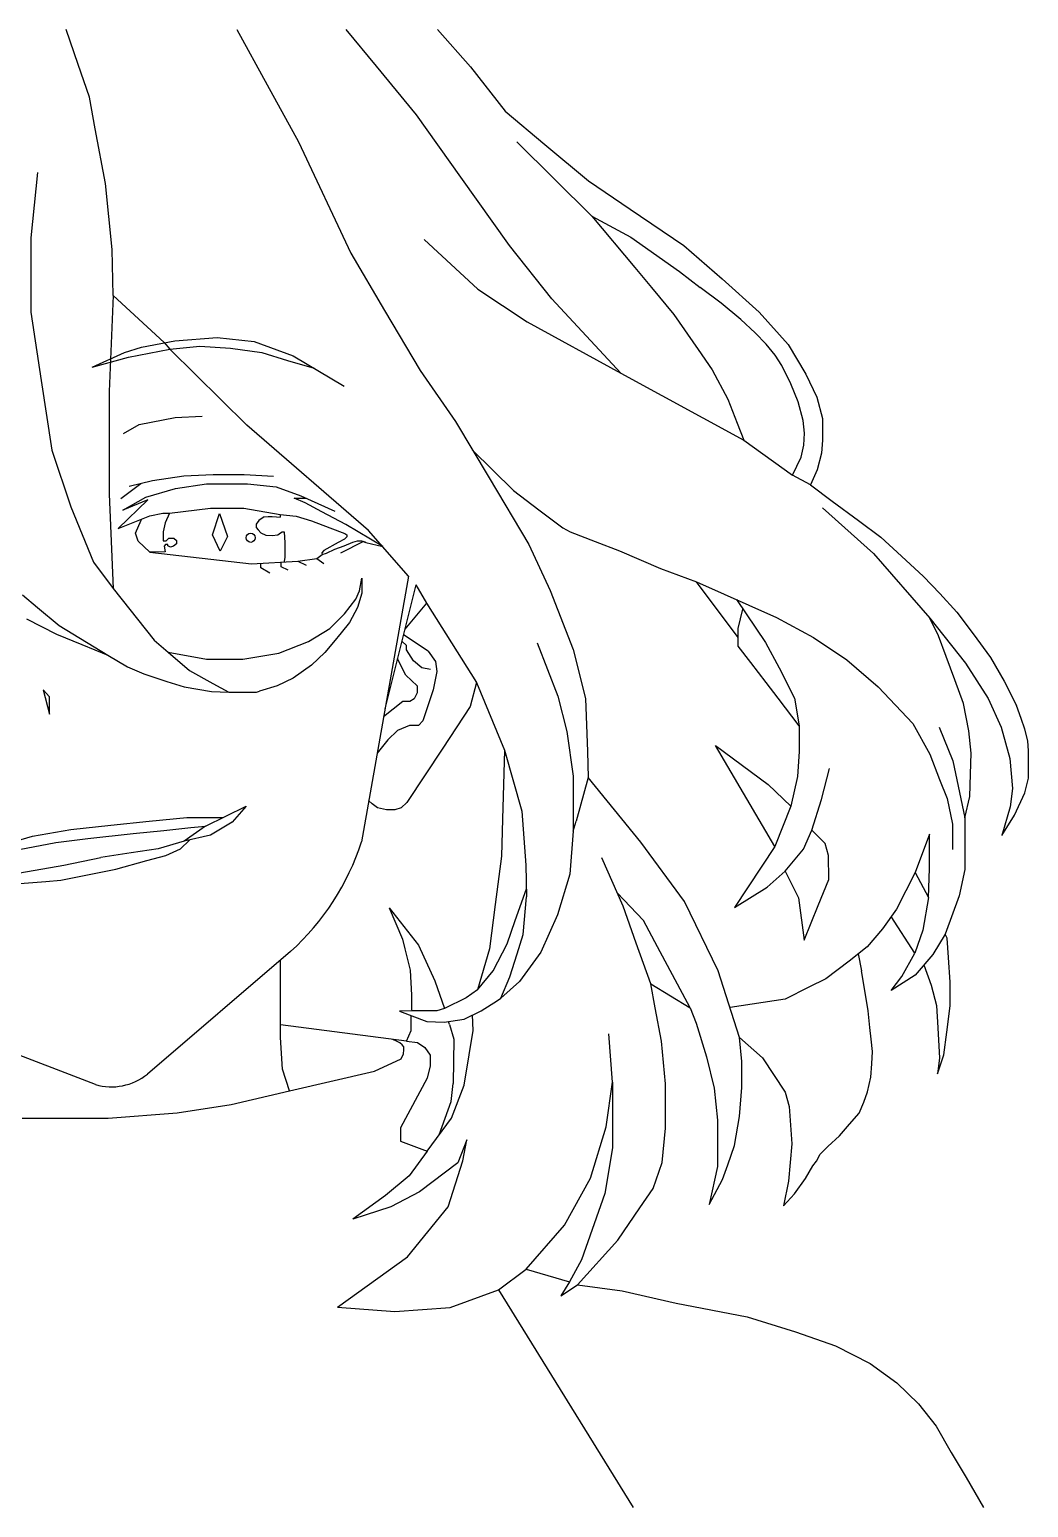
# Model space of a CAD drawing. Header units: inches. Extents: x 0.3 to 70.5, y 0.3 to 56.5.
# Drawn here: x 32.9 to 70.5, y 0.3 to 56 of the extents above; entities that cross this region are included whole.
import ezdxf

# ---------------------------------------------------------------- set-up
doc = ezdxf.new("R2010")
doc.units = ezdxf.units.IN
doc.header["$MEASUREMENT"] = 0

msp = doc.modelspace()

# ---------------------------------------------------------------- linework, layer by layer
for p, q in [((34.72429, 54.68598), (34.27507, 55.99984)), ((40.69304, 55.99984), (41.8365, 53.91737)), ((45.95261, 54.61673), (44.81331, 55.99984)), ((48.24925, 55.99984), (49.49999, 54.60054)), ((35.14652, 53.45105), (34.72429, 54.68598)), ((47.46467, 52.78106), (45.95261, 54.61673)), ((49.49999, 54.60054), (50.80857, 52.92285)), ((41.8365, 53.91737), (43.01841, 51.76488)), ((35.36678, 52.25841), (35.14652, 53.45105)), ((50.80857, 52.92285), (52.29918, 51.67337)), ((49.1291, 50.44245), (47.46467, 52.78106)), ((35.74816, 50.19328), (35.36678, 52.25841)), ((43.01841, 51.76488), (44.9842, 47.57765)), ((51.23725, 51.76926), (54.07148, 48.97195)), ((52.29918, 51.67337), (53.93888, 50.29891)), ((33.18826, 50.61572), (32.93757, 48.14595)), ((35.99985, 47.707), (35.74816, 50.19328)), ((50.96337, 47.86518), (49.1291, 50.44245)), ((53.93888, 50.29891), (55.50773, 49.23449)), ((55.50773, 49.23449), (57.53268, 47.86063)), ((54.07148, 48.97195), (55.53992, 48.17292)), ((54.07148, 48.97195), (55.68192, 47.03793)), ((32.93757, 48.14595), (32.93757, 45.35403)), ((47.75405, 48.08348), (49.77207, 46.22174)), ((55.53992, 48.17292), (57.36731, 46.88468)), ((36.03824, 45.9752), (35.99985, 47.707)), ((44.9842, 47.57765), (46.26155, 45.41831)), ((52.56098, 45.85306), (50.96337, 47.86518)), ((57.53268, 47.86063), (58.97114, 46.60597)), ((55.68192, 47.03793), (56.31366, 46.27926)), ((57.36731, 46.88468), (58.14961, 46.27564)), ((49.77207, 46.22174), (51.63485, 44.98059)), ((56.31366, 46.27926), (57.15895, 45.26412)), ((58.93505, 45.68463), (58.14961, 46.27564)), ((58.97114, 46.60597), (60.36218, 45.35284)), ((36.03824, 45.9752), (35.88663, 42.35969)), ((36.03824, 45.9752), (37.95552, 44.20819)), ((55.15239, 43.05756), (52.56098, 45.85306)), ((59.68078, 45.0698), (58.93505, 45.68463)), ((32.93757, 45.35403), (33.33152, 42.77687)), ((46.26155, 45.41831), (47.5984, 43.1584)), ((57.15895, 45.26412), (58.07185, 43.94054)), ((60.36218, 45.35284), (61.45908, 44.1349)), ((51.63485, 44.98059), (55.15239, 43.05756)), ((60.22021, 44.57027), (59.68078, 45.0698)), ((60.63284, 44.14156), (60.22021, 44.57027)), ((36.46045, 43.83432), (37.1097, 44.03496)), ((37.1097, 44.03496), (38.35693, 44.26976)), ((37.95552, 44.20819), (38.17105, 43.95882)), ((38.17105, 43.95882), (39.30673, 44.06959)), ((38.35693, 44.26976), (39.96006, 44.39201)), ((39.30673, 44.06959), (40.45527, 43.99453)), ((39.96006, 44.39201), (41.34441, 44.24578)), ((40.45527, 43.99453), (41.64357, 43.82676)), ((41.34441, 44.24578), (42.81879, 43.70585)), ((60.96995, 43.72902), (60.63284, 44.14156)), ((61.45908, 44.1349), (62.12088, 43.02025)), ((35.24738, 43.27936), (36.46045, 43.83432)), ((35.24738, 43.27936), (36.61737, 43.64961)), ((36.61737, 43.64961), (38.17105, 43.95882)), ((41.07325, 41.08879), (38.17105, 43.95882)), ((41.64357, 43.82676), (42.61099, 43.53537)), ((42.61099, 43.53537), (43.60896, 43.23478)), ((42.81879, 43.70585), (44.74336, 42.55851)), ((58.07185, 43.94054), (58.59709, 43.17902)), ((61.21993, 43.34422), (60.96995, 43.72902)), ((47.5984, 43.1584), (48.92965, 41.22816)), ((55.15239, 43.05756), (59.78701, 40.52382)), ((58.59709, 43.17902), (59.1913, 42.07817)), ((61.56533, 42.6537), (61.21993, 43.34422)), ((62.12088, 43.02025), (62.53954, 42.14752)), ((33.33152, 42.77687), (33.73371, 40.1458)), ((35.88663, 42.35969), (35.88663, 41.0198)), ((61.83925, 41.96707), (61.56533, 42.6537)), ((59.1913, 42.07817), (59.5388, 41.17146)), ((62.02968, 41.26531), (61.83925, 41.96707)), ((62.53954, 42.14752), (62.75166, 41.33987)), ((37.02117, 41.11689), (38.3781, 41.38812)), ((38.3781, 41.38812), (39.39389, 41.43681)), ((48.92965, 41.22816), (50.196, 39.10321)), ((62.07742, 40.7968), (62.02968, 41.26531)), ((62.75166, 41.33987), (62.75166, 40.53223)), ((35.88663, 41.0198), (35.89014, 38.4927)), ((36.43317, 40.77785), (37.02117, 41.11689)), ((45.65804, 37.12783), (41.07325, 41.08879)), ((59.5388, 41.17146), (59.78701, 40.52382)), ((62.05071, 40.33759), (62.07742, 40.7968)), ((33.73371, 40.1458), (34.44175, 38.01628)), ((49.56282, 40.16568), (51.11417, 38.62965)), ((59.78701, 40.52382), (61.62038, 39.21178)), ((61.94853, 39.89293), (62.05071, 40.33759)), ((62.75166, 40.53223), (62.72151, 40.034)), ((61.62038, 39.21178), (61.78491, 39.55331)), ((61.78491, 39.55331), (61.94853, 39.89293)), ((62.72151, 40.034), (62.55065, 39.41417)), ((36.63988, 38.7884), (37.51667, 39.00747)), ((37.51667, 39.00747), (38.69854, 39.18478)), ((38.69854, 39.18478), (39.80727, 39.23272)), ((39.80727, 39.23272), (40.96948, 39.23272)), ((40.96948, 39.23272), (42.07443, 39.17212)), ((50.196, 39.10321), (51.69239, 36.59223)), ((62.30384, 38.83861), (61.62038, 39.21178)), ((62.55065, 39.41417), (62.30384, 38.83861)), ((35.89014, 38.4927), (36.03736, 34.93877)), ((36.32422, 38.32503), (37.07827, 38.89794)), ((37.26582, 38.38441), (38.38059, 38.70971)), ((38.38059, 38.70971), (39.56045, 38.88049)), ((39.56045, 38.88049), (41.09834, 38.88049)), ((41.09834, 38.88049), (42.17241, 38.76663)), ((42.17241, 38.76663), (43.10817, 38.43443)), ((43.10817, 38.43443), (44.38203, 37.84773)), ((51.11417, 38.62965), (52.06857, 37.90584)), ((62.30384, 38.83861), (63.12366, 38.23165)), ((34.44175, 38.01628), (35.30333, 35.92808)), ((36.2243, 37.19708), (37.3472, 38.27869)), ((36.4033, 37.88834), (37.26582, 38.38441)), ((37.3472, 38.27869), (36.4033, 37.88834)), ((38.15796, 37.77556), (39.71081, 37.97098)), ((39.71081, 37.97098), (40.95577, 37.97098)), ((40.95577, 37.97098), (42.32361, 37.72418)), ((43.27593, 38.16693), (42.85651, 38.34585)), ((42.85651, 38.34585), (43.30051, 38.34585)), ((43.89807, 37.83256), (43.27593, 38.16693)), ((52.06857, 37.90584), (52.97364, 37.21943)), ((62.74869, 37.97247), (64.67081, 36.25911)), ((63.12366, 38.23165), (64.10807, 37.50284)), ((36.2243, 37.19708), (37.41456, 37.67759)), ((36.87663, 37.02685), (37.08746, 37.50864)), ((37.08746, 37.50864), (37.10707, 37.55345)), ((37.41456, 37.67759), (37.91288, 37.77556)), ((37.91288, 37.77556), (38.15796, 37.77556)), ((37.99457, 37.40815), (37.92009, 37.07218)), ((38.15796, 37.77556), (37.99457, 37.40815)), ((39.7829, 36.95985), (40.04184, 37.76858)), ((40.04184, 37.76858), (40.34395, 36.89514)), ((41.52792, 37.50118), (41.42972, 37.36686)), ((41.42972, 37.36686), (41.42972, 37.23255)), ((41.72434, 37.63283), (41.52792, 37.50118)), ((41.72434, 37.63283), (41.88025, 37.65598)), ((41.88025, 37.65598), (42.03233, 37.65598)), ((42.03233, 37.65598), (42.18764, 37.63658)), ((42.18764, 37.63658), (42.33001, 37.6285)), ((42.32361, 37.72418), (42.9285, 37.66987)), ((42.32361, 37.72418), (42.33001, 37.6285)), ((42.9285, 37.66987), (43.50321, 37.48694)), ((43.50321, 37.48694), (44.19873, 37.22352)), ((44.79856, 37.34859), (43.89807, 37.83256)), ((46.18947, 36.51972), (44.79856, 37.34859)), ((64.10807, 37.50284), (64.95133, 36.87852)), ((36.98327, 36.71974), (36.87663, 37.02685)), ((37.92009, 37.07218), (37.92009, 36.73503)), ((38.03253, 36.73503), (38.14176, 36.83457)), ((38.14176, 36.83457), (38.32489, 36.83457)), ((38.32489, 36.83457), (38.42127, 36.74146)), ((40.06342, 36.3452), (39.7829, 36.95985)), ((40.34395, 36.89514), (40.06342, 36.3452)), ((41.42972, 37.23255), (41.50208, 37.1499)), ((41.50208, 37.1499), (41.59911, 37.03906)), ((41.59911, 37.03906), (41.78637, 36.94843)), ((41.78637, 36.94843), (42.02397, 36.92992)), ((42.02397, 36.92992), (42.24308, 36.96439)), ((42.24308, 36.96439), (42.34654, 37.03536)), ((42.34654, 37.03536), (42.40752, 37.07719)), ((42.40752, 37.07719), (42.47841, 37.07719)), ((42.47841, 37.07719), (42.47841, 37.07719)), ((42.47841, 37.07719), (42.5094, 36.66038)), ((44.19873, 37.22352), (44.76567, 37.00881)), ((44.75151, 36.803), (44.518, 36.67294)), ((44.8406, 36.88916), (44.75151, 36.803)), ((44.76567, 37.00881), (44.8406, 36.95522)), ((44.8406, 36.95522), (44.8406, 36.88916)), ((47.16368, 35.40854), (45.65804, 37.12783)), ((52.97364, 37.21943), (53.25646, 37.0723)), ((53.25646, 37.0723), (54.1912, 36.71573)), ((64.95133, 36.87852), (65.73109, 36.15569)), ((37.42492, 36.30629), (36.98327, 36.71974)), ((38.0004, 36.32083), (37.42492, 36.30629)), ((37.42492, 36.30629), (41.24927, 35.86359)), ((37.92009, 36.73503), (38.03253, 36.73503)), ((38.01004, 36.59376), (37.95864, 36.53275)), ((37.95864, 36.53275), (38.0004, 36.32083)), ((38.10321, 36.59376), (38.01004, 36.59376)), ((38.10321, 36.55201), (38.10321, 36.59376)), ((38.19317, 36.50064), (38.10321, 36.55201)), ((38.31525, 36.53917), (38.19317, 36.50064)), ((38.42127, 36.61623), (38.31525, 36.53917)), ((38.42127, 36.74146), (38.42127, 36.61623)), ((42.5094, 36.66038), (42.5094, 36.41294)), ((42.5094, 36.41294), (42.5094, 36.11668)), ((43.70968, 36.07503), (43.91458, 36.22251)), ((43.97917, 36.37281), (43.89267, 36.2828)), ((43.89267, 36.2828), (43.91458, 36.22251)), ((43.91458, 36.22251), (44.07838, 36.26401)), ((44.518, 36.67294), (43.97917, 36.37281)), ((44.07838, 36.26401), (44.3852, 36.41619)), ((44.3852, 36.41619), (44.7451, 36.54069)), ((45.4725, 36.7044), (44.59582, 36.26544)), ((44.7451, 36.54069), (45.07039, 36.68826)), ((45.07039, 36.68826), (45.24341, 36.73437)), ((45.24341, 36.73437), (45.39014, 36.73437)), ((45.39014, 36.73437), (45.55485, 36.67442)), ((45.55485, 36.67442), (45.4725, 36.7044)), ((45.55485, 36.67442), (46.18947, 36.51972)), ((51.69239, 36.59223), (52.50315, 34.86627)), ((54.1912, 36.71573), (55.11348, 36.36391)), ((55.11348, 36.36391), (56.64759, 35.69423)), ((64.67081, 36.25911), (66.80073, 33.81888)), ((35.30333, 35.92808), (36.03736, 34.93877)), ((41.24927, 35.86359), (42.99537, 35.96392)), ((41.59482, 35.71424), (41.59482, 35.88345)), ((41.93765, 35.51768), (41.59482, 35.71424)), ((42.36021, 35.75143), (42.36021, 35.92743)), ((42.62863, 35.62658), (42.36021, 35.75143)), ((42.47689, 35.95713), (42.47215, 35.93386)), ((42.5094, 36.11668), (42.47689, 35.95713)), ((42.99537, 35.96392), (43.70968, 36.07503)), ((42.99537, 35.96392), (43.30366, 35.81783)), ((43.70968, 36.07503), (43.97369, 35.87713)), ((56.64759, 35.69423), (58.00332, 35.19503)), ((65.73109, 36.15569), (66.56081, 35.38654)), ((45.31151, 34.85659), (45.40048, 35.32547)), ((47.16368, 35.40854), (45.38704, 25.38853)), ((45.40048, 35.32547), (45.40048, 34.75957)), ((58.00332, 35.19503), (61.02146, 33.84238)), ((59.57459, 33.09819), (58.00332, 35.19503)), ((66.56081, 35.38654), (67.17595, 34.75377)), ((32.62484, 34.69952), (33.19488, 34.2204)), ((36.03736, 34.93877), (37.58421, 32.98753)), ((44.75338, 33.98348), (45.18209, 34.53322)), ((45.18209, 34.53322), (45.31151, 34.85659)), ((45.40048, 34.75957), (45.23871, 34.21793)), ((47.43429, 35.08123), (46.27536, 30.39854)), ((47.43429, 35.08123), (47.83854, 34.38679)), ((52.50315, 34.86627), (53.36193, 32.63598)), ((67.17595, 34.75377), (67.80902, 34.04572)), ((33.19488, 34.2204), (34.00627, 33.53841)), ((44.20334, 33.43376), (44.75338, 33.98348)), ((45.23871, 34.21793), (44.93943, 33.66012)), ((47.83854, 34.38679), (47.02022, 33.40816)), ((47.83854, 34.38679), (49.71942, 31.39306)), ((59.51239, 34.51871), (60.60877, 32.89911)), ((59.57459, 33.4268), (59.75439, 34.16121)), ((67.80902, 34.04572), (68.43361, 33.23256)), ((32.77283, 33.79435), (33.90245, 33.22253)), ((34.00627, 33.53841), (35.83835, 32.4315)), ((43.39446, 32.94062), (44.20334, 33.43376)), ((44.93943, 33.66012), (44.62396, 33.27207)), ((59.57459, 32.76958), (59.57459, 33.4268)), ((61.02146, 33.84238), (62.41928, 33.08692)), ((66.80073, 33.81888), (68.13716, 32.11911)), ((67.12839, 33.15418), (66.80073, 33.81888)), ((33.90245, 33.22253), (34.86097, 32.83087)), ((37.58421, 32.98753), (38.10702, 32.53964)), ((42.2782, 32.50407), (43.39446, 32.94062)), ((44.33197, 32.91291), (44.01482, 32.5228)), ((44.62396, 33.27207), (44.33197, 32.91291)), ((47.08151, 32.78745), (46.90631, 32.94792)), ((47.90466, 32.58059), (46.96798, 33.19709)), ((52.00587, 32.88883), (52.77992, 30.88229)), ((60.60877, 32.89911), (61.12469, 31.95426)), ((62.41928, 33.08692), (63.66812, 32.25102)), ((67.41169, 32.3823), (67.12839, 33.15418)), ((68.43361, 33.23256), (69.07576, 32.33787)), ((34.86097, 32.83087), (35.83835, 32.4315)), ((35.83835, 32.4315), (36.58445, 31.98487)), ((38.10702, 32.53964), (39.55045, 32.28194)), ((38.10702, 32.53964), (38.91979, 31.84335)), ((40.92579, 32.28194), (42.2782, 32.50407)), ((44.01482, 32.5228), (43.5077, 32.05135)), ((47.08151, 32.62147), (47.08151, 32.78745)), ((47.34722, 32.21207), (47.08151, 32.62147)), ((47.90466, 32.58059), (48.1798, 32.18462)), ((53.36193, 32.63598), (53.829, 30.79697)), ((60.05072, 32.14685), (59.57459, 32.76958)), ((67.73576, 31.49937), (67.41169, 32.3823)), ((69.07576, 32.33787), (69.59311, 31.44175)), ((36.58445, 31.98487), (37.19626, 31.71925)), ((38.91979, 31.84335), (39.78685, 31.36419)), ((39.55045, 32.28194), (40.92579, 32.28194)), ((43.5077, 32.05135), (42.82016, 31.55821)), ((47.06377, 31.67836), (46.74281, 32.2873)), ((47.66828, 31.94652), (47.34722, 32.21207)), ((47.98934, 31.89119), (47.66828, 31.94652)), ((48.23273, 31.81498), (48.09483, 31.11899)), ((48.1798, 32.18462), (48.23273, 31.81498)), ((60.62673, 31.39349), (60.05072, 32.14685)), ((61.12469, 31.95426), (61.70493, 30.80936)), ((63.66812, 32.25102), (64.84821, 31.2319)), ((68.13716, 32.11911), (68.99006, 30.79352)), ((37.19626, 31.71925), (38.06494, 31.44022)), ((38.06494, 31.44022), (38.70907, 31.23333)), ((38.70907, 31.23333), (39.74297, 31.05796)), ((39.78685, 31.36419), (40.39107, 31.03028)), ((42.2135, 31.27526), (41.55021, 31.06507)), ((42.82016, 31.55821), (42.2135, 31.27526)), ((47.49177, 31.26772), (47.06377, 31.67836)), ((47.49177, 31.26772), (47.49177, 31.01107)), ((49.71942, 31.39306), (49.49013, 30.49769)), ((49.71942, 31.39306), (50.77956, 28.84931)), ((61.07859, 30.8025), (60.62673, 31.39349)), ((64.84821, 31.2319), (66.1566, 29.85341)), ((68.06172, 30.61127), (67.73576, 31.49937)), ((69.59311, 31.44175), (70.06151, 30.53587)), ((33.40792, 31.11812), (33.645, 30.1982)), ((33.645, 30.85329), (33.40792, 31.11812)), ((33.645, 30.1982), (33.645, 30.85329)), ((39.74297, 31.05796), (40.39107, 31.03028)), ((40.39107, 31.03028), (41.44043, 31.03028)), ((41.44043, 31.03028), (41.55021, 31.06507)), ((46.9525, 30.67742), (46.22338, 30.10535)), ((47.20929, 30.67742), (46.9525, 30.67742)), ((47.37193, 30.78008), (47.20929, 30.67742)), ((47.49177, 31.01107), (47.37193, 30.78008)), ((48.09483, 31.11899), (47.70182, 29.9544)), ((52.77992, 30.88229), (53.1277, 29.54426)), ((53.829, 30.79697), (53.89984, 28.79314)), ((61.87072, 29.76646), (61.07859, 30.8025)), ((61.70493, 30.80936), (61.87072, 29.76646)), ((68.99006, 30.79352), (69.47749, 29.71106)), ((49.49013, 30.49769), (48.45406, 28.92749)), ((68.26763, 29.57781), (68.06172, 30.61127)), ((70.23547, 30.03702), (70.06151, 30.53587)), ((46.74343, 29.58228), (46.37799, 29.23773)), ((47.20539, 29.78212), (46.74343, 29.58228)), ((47.54324, 29.78212), (47.20539, 29.78212)), ((47.70182, 29.9544), (47.54324, 29.78212)), ((53.1277, 29.54426), (53.36867, 27.86976)), ((61.87072, 29.76646), (61.87072, 28.79814)), ((66.1566, 29.85341), (66.79891, 28.69475)), ((67.14957, 29.70757), (67.66748, 28.44032)), ((68.34893, 28.72991), (68.26763, 29.57781)), ((69.47749, 29.71106), (69.81354, 28.53781)), ((70.37553, 29.63537), (70.23547, 30.03702)), ((70.49096, 29.19958), (70.37553, 29.63537)), ((46.37799, 29.23773), (45.9803, 28.73441)), ((60.95859, 25.21905), (58.71777, 29.01891)), ((58.71777, 29.01891), (60.70352, 27.55334)), ((70.50915, 28.81684), (70.49096, 29.19958)), ((48.45406, 28.92749), (47.09615, 26.86953)), ((50.77956, 28.84931), (50.70592, 26.24148)), ((50.77956, 28.84931), (51.42429, 26.54468)), ((53.89984, 28.79314), (53.93453, 27.81162)), ((61.87072, 28.79814), (61.8137, 27.85754)), ((66.79891, 28.69475), (67.16554, 27.74434)), ((67.66748, 28.44032), (68.11395, 26.29847)), ((68.32379, 27.93708), (68.34893, 28.72991)), ((69.81354, 28.53781), (69.91324, 27.4041)), ((70.50915, 28.22353), (70.50915, 28.81684)), ((53.36867, 27.86976), (53.36867, 25.78953)), ((61.8137, 27.85754), (61.55694, 26.73169)), ((62.71808, 26.9821), (63.01752, 28.15852)), ((68.29716, 27.09693), (68.32379, 27.93708)), ((70.50915, 27.79389), (70.50915, 28.22353)), ((53.93453, 27.81162), (53.47509, 26.16982)), ((55.90676, 25.37614), (53.93453, 27.81162)), ((60.70352, 27.55334), (61.55694, 26.73169)), ((67.16554, 27.74434), (67.44427, 27.02178)), ((69.91324, 27.4041), (69.82365, 26.71202)), ((70.37209, 27.23814), (70.50915, 27.79389)), ((39.51758, 25.98835), (41.05055, 26.73451)), ((41.05055, 26.73451), (40.52236, 26.12783)), ((45.79805, 26.81917), (45.66092, 26.95334)), ((45.98804, 26.67925), (45.79805, 26.81917)), ((47.09615, 26.86953), (46.88801, 26.67925)), ((61.55694, 26.73169), (60.95859, 25.21905)), ((62.35293, 25.8284), (62.71808, 26.9821)), ((67.44427, 27.02178), (67.64804, 26.05245)), ((68.11395, 26.29847), (68.29716, 27.09693)), ((69.98248, 26.39553), (70.37209, 27.23814)), ((37.39752, 26.1663), (38.80886, 26.31401)), ((38.80886, 26.31401), (40.18663, 26.31401)), ((46.33803, 26.59264), (45.98804, 26.67925)), ((46.64468, 26.59264), (46.33803, 26.59264)), ((46.88801, 26.67925), (46.64468, 26.59264)), ((50.70592, 26.24148), (50.66678, 24.85518)), ((51.42429, 26.54468), (51.58385, 24.51716)), ((68.11395, 26.29847), (68.11395, 25.40681)), ((69.82365, 26.71202), (69.50345, 25.62952)), ((69.50345, 25.62952), (69.98248, 26.39553)), ((33.00227, 25.6022), (34.44926, 25.85776)), ((34.44926, 25.85776), (35.95499, 26.01534)), ((35.09115, 25.52326), (36.79103, 25.70187)), ((35.95499, 26.01534), (37.39752, 26.1663)), ((36.79103, 25.70187), (37.94556, 25.82318)), ((37.94556, 25.82318), (38.96519, 25.93031)), ((39.51758, 25.98835), (38.71899, 25.4171)), ((39.70247, 25.63934), (38.71899, 25.4171)), ((38.96519, 25.93031), (39.51758, 25.98835)), ((40.52236, 26.12783), (39.70247, 25.63934)), ((53.36867, 25.78953), (53.23203, 24.1782)), ((53.36867, 25.78953), (53.47509, 26.16982)), ((62.0349, 25.11029), (62.35293, 25.8284)), ((62.85363, 25.32692), (62.35293, 25.8284)), ((66.78054, 25.67817), (66.24781, 24.233)), ((66.786, 24.38515), (66.78054, 25.67817)), ((67.64804, 26.05245), (67.64804, 25.1055)), ((31.71371, 25.22744), (33.00227, 25.6022)), ((32.49366, 25.10647), (33.88076, 25.36229)), ((33.88076, 25.36229), (35.09115, 25.52326)), ((37.73274, 25.13012), (36.71159, 24.97644)), ((38.71899, 25.4171), (37.73274, 25.13012)), ((38.02003, 24.8823), (38.57263, 25.12417)), ((38.57263, 25.12417), (38.91028, 25.46033)), ((57.55174, 23.14271), (55.90676, 25.37614)), ((60.95859, 25.21905), (59.44373, 22.91317)), ((61.35132, 24.28415), (62.0349, 25.11029)), ((62.98058, 24.87165), (62.85363, 25.32692)), ((68.11395, 25.40681), (68.11395, 24.34515)), ((32.51978, 24.22278), (34.1824, 24.51837)), ((34.1824, 24.51837), (35.58036, 24.80619)), ((36.71159, 24.97644), (35.58036, 24.80619)), ((36.13631, 24.36075), (37.30306, 24.68379)), ((37.30306, 24.68379), (38.02003, 24.8823)), ((50.66678, 24.85518), (50.43009, 23.03675)), ((51.58385, 24.51716), (51.60731, 23.31862)), ((55.24137, 22.97269), (54.44226, 24.79514)), ((62.98782, 23.97563), (62.98058, 24.87165)), ((33.50324, 23.90377), (34.07212, 23.95192)), ((34.07212, 23.95192), (36.13631, 24.36075)), ((53.23203, 24.1782), (52.77379, 22.63635)), ((60.66813, 23.68376), (61.35132, 24.28415)), ((61.35132, 24.28415), (61.85124, 23.27724)), ((62.59026, 22.99133), (62.98782, 23.97563)), ((66.24781, 24.233), (65.54371, 22.85598)), ((66.24781, 24.233), (66.74248, 23.30125)), ((66.74248, 23.30125), (66.786, 24.38515)), ((68.11395, 24.34515), (67.89689, 23.35756)), ((32.03562, 23.77956), (33.50324, 23.90377)), ((51.18379, 22.43185), (51.60137, 23.62206)), ((56.0144, 22.4282), (55.02077, 23.47579)), ((59.44373, 22.91317), (60.66813, 23.68376)), ((46.42972, 22.90468), (46.93501, 21.72632)), ((46.42972, 22.90468), (47.54131, 21.50461)), ((50.43009, 23.03675), (50.2115, 21.35726)), ((51.48517, 21.89857), (51.60731, 23.31862)), ((55.73985, 21.57171), (55.24137, 22.97269)), ((58.82427, 20.53704), (57.55174, 23.14271)), ((61.85124, 23.27724), (62.0658, 21.69281)), ((62.0658, 21.69281), (62.59026, 22.99133)), ((65.54371, 22.85598), (65.01769, 22.1113)), ((66.74248, 23.30125), (66.5328, 22.05964)), ((67.89689, 23.35756), (67.37811, 21.9132)), ((50.87546, 21.55304), (51.18379, 22.43185)), ((52.77379, 22.63635), (52.14754, 21.23188)), ((56.5441, 21.43307), (56.0144, 22.4282)), ((66.2284, 21.199), (65.34435, 22.57375)), ((46.93501, 21.72632), (47.02424, 21.35856)), ((51.25717, 21.17596), (51.48517, 21.89857)), ((65.01769, 22.1113), (64.43896, 21.44253)), ((66.5328, 22.05964), (66.2284, 21.199)), ((67.37811, 21.9132), (66.90874, 21.14782)), ((67.45035, 21.76654), (67.37811, 21.9132)), ((67.49805, 21.03333), (67.45035, 21.76654)), ((42.72208, 21.26638), (37.32869, 16.63688)), ((47.02424, 21.35856), (47.21863, 20.55733)), ((47.54131, 21.50461), (48.15975, 20.15112)), ((50.2115, 21.35726), (49.75634, 19.81824)), ((50.35016, 20.52586), (50.87546, 21.55304)), ((50.98245, 20.30528), (51.25717, 21.17596)), ((52.14754, 21.23188), (51.33799, 20.13274)), ((56.28374, 20.04311), (55.73985, 21.57171)), ((57.76446, 19.14041), (56.5441, 21.43307)), ((64.43896, 21.44253), (63.75972, 20.89334)), ((64.09934, 21.16793), (64.2264, 20.5296)), ((65.73531, 20.32071), (66.2284, 21.199)), ((42.33535, 18.02609), (42.33535, 20.93443)), ((63.75972, 20.89334), (62.875, 20.23324)), ((66.90874, 21.14782), (66.24174, 20.37009)), ((66.57524, 20.75895), (66.84773, 19.99646)), ((67.55816, 20.10933), (67.49805, 21.03333)), ((47.21863, 20.55733), (47.27314, 19.61833)), ((48.15975, 20.15112), (48.51282, 19.11838)), ((49.75634, 19.81824), (50.35016, 20.52586)), ((50.64127, 19.50119), (50.98245, 20.30528)), ((51.33799, 20.13274), (50.64127, 19.50119)), ((59.63161, 18.01969), (58.82427, 20.53704)), ((62.875, 20.23324), (62.23265, 19.91224)), ((64.30148, 20.09442), (64.2264, 20.5296)), ((64.47041, 19.02624), (64.30148, 20.09442)), ((66.24174, 20.37009), (65.34005, 19.78988)), ((65.34005, 19.78988), (65.73531, 20.32071)), ((67.55816, 19.21427), (67.55816, 20.10933)), ((47.27314, 19.61833), (47.27314, 19.05657)), ((49.33921, 19.51182), (48.51282, 19.11838)), ((49.75634, 19.81824), (49.33921, 19.51182)), ((50.50992, 19.41874), (50.64127, 19.50119)), ((56.45164, 19.14288), (56.28374, 20.04311)), ((56.28374, 20.04311), (57.76446, 19.14041)), ((62.23265, 19.91224), (61.34253, 19.46744)), ((66.84773, 19.99646), (67.04863, 19.22317)), ((35.36873, 16.24329), (27.90222, 19.13684)), ((47.27314, 19.02282), (46.82842, 19.01124)), ((46.82842, 19.01124), (47.8502, 18.62843)), ((47.49101, 19.02282), (47.27314, 19.02282)), ((47.89734, 19.02282), (47.49101, 19.02282)), ((48.23197, 19.02282), (47.89734, 19.02282)), ((48.51282, 19.11838), (48.23197, 19.02282)), ((49.25212, 18.71492), (49.89232, 19.03108)), ((49.89232, 19.03108), (50.50992, 19.41874)), ((56.68602, 17.88622), (56.45164, 19.14288)), ((57.76446, 19.14041), (57.99487, 18.56082)), ((60.51971, 19.33904), (59.27098, 19.14418)), ((61.34253, 19.46744), (60.51971, 19.33904)), ((64.53664, 18.40044), (64.47041, 19.02624)), ((67.04863, 19.22317), (67.09815, 18.38817)), ((67.43272, 18.21703), (67.55816, 19.21427)), ((47.09247, 17.88026), (42.33535, 18.50144)), ((47.26132, 18.28729), (47.26132, 18.84905)), ((47.8502, 18.62843), (48.50271, 18.59825)), ((48.50271, 18.59825), (49.25212, 18.71492)), ((48.69987, 18.50906), (48.6635, 18.62328)), ((48.69987, 18.50906), (48.87399, 17.96211)), ((49.60322, 18.28024), (49.57222, 18.873)), ((57.99487, 18.56082), (58.38659, 17.28659)), ((64.58395, 17.95335), (64.53664, 18.40044)), ((67.09815, 18.38817), (67.16597, 17.24456)), ((42.4224, 16.82243), (42.33535, 18.02609)), ((46.7297, 17.87374), (46.57108, 17.94834)), ((46.83735, 17.82311), (46.7297, 17.87374)), ((46.91813, 17.74437), (46.83735, 17.82311)), ((47.09247, 17.88026), (47.26132, 18.28729)), ((47.09247, 17.88026), (47.49792, 17.82732)), ((47.49792, 17.82732), (47.77512, 17.63855)), ((48.87399, 17.96211), (48.84523, 16.28324)), ((49.45252, 17.37284), (49.60322, 18.28024)), ((54.84751, 16.33228), (54.70054, 18.16165)), ((56.83669, 16.27052), (56.68602, 17.88622)), ((59.72111, 17.11129), (59.63161, 18.01969)), ((59.63161, 18.01969), (60.49578, 17.24896)), ((64.63318, 17.48819), (64.58395, 17.95335)), ((67.32606, 17.3691), (67.43272, 18.21703)), ((46.88324, 17.21704), (46.96918, 17.40944)), ((46.98383, 17.66355), (46.91813, 17.74437)), ((46.96918, 17.40944), (46.98383, 17.55244)), ((46.98383, 17.55244), (46.98383, 17.66355)), ((47.77512, 17.63855), (47.98018, 17.34826)), ((47.98018, 17.34826), (47.98018, 16.95551)), ((49.26112, 16.22045), (49.45252, 17.37284)), ((58.38659, 17.28659), (58.67236, 16.11122)), ((64.61613, 17.0324), (64.63318, 17.48819)), ((67.08366, 16.652), (67.32606, 17.3691)), ((42.68498, 16.00424), (42.4224, 16.82243)), ((42.68498, 16.00424), (45.88193, 16.74796)), ((45.88193, 16.74796), (46.88324, 17.21704)), ((47.98018, 16.95551), (47.86304, 16.48808)), ((59.72111, 16.13984), (59.72111, 17.11129)), ((60.49578, 17.24896), (61.34292, 15.95972)), ((64.57035, 16.52421), (64.61613, 17.0324)), ((67.16597, 17.24456), (67.08366, 16.652)), ((47.86304, 16.48808), (46.85537, 14.62197)), ((48.76808, 15.60325), (48.84523, 16.28324)), ((48.7778, 14.97982), (49.26112, 16.22045)), ((54.60017, 14.65545), (54.84751, 16.33228)), ((54.84751, 16.33228), (54.84751, 13.86197)), ((56.83669, 14.60415), (56.83669, 16.27052)), ((64.44678, 15.97882), (64.57035, 16.52421)), ((40.48098, 15.49152), (42.68498, 16.00424)), ((48.32042, 14.35659), (48.76808, 15.60325)), ((58.67236, 16.11122), (58.7934, 14.91119)), ((59.63147, 15.04375), (59.72111, 16.13984)), ((61.34292, 15.95972), (61.49979, 15.42183)), ((64.31405, 15.58194), (64.44678, 15.97882)), ((35.85467, 14.97491), (38.44545, 15.17979)), ((38.44545, 15.17979), (40.48098, 15.49152)), ((59.44127, 13.95443), (59.63147, 15.04375)), ((61.49979, 15.42183), (61.59516, 14.01269)), ((63.77348, 14.7501), (64.13445, 15.16393)), ((64.13445, 15.16393), (64.31405, 15.58194)), ((32.61309, 14.97491), (35.85467, 14.97491)), ((46.85537, 14.62197), (46.85537, 14.11842)), ((47.86304, 13.73335), (48.7778, 14.97982)), ((54.02148, 12.71625), (54.60017, 14.65545)), ((56.71957, 13.31396), (56.83669, 14.60415)), ((58.7934, 14.91119), (58.7934, 13.91158)), ((63.39538, 14.31665), (63.77348, 14.7501)), ((46.85537, 14.11842), (47.86304, 13.73335)), ((49.35438, 14.16459), (49.01416, 13.29563)), ((49.20471, 13.37514), (49.35438, 14.16459)), ((59.1839, 13.22006), (59.44127, 13.95443)), ((61.59516, 14.01269), (61.47326, 12.60048)), ((62.95298, 13.90888), (63.39538, 14.31665)), ((47.86304, 13.73335), (47.18457, 12.80884)), ((48.66166, 11.63957), (49.20471, 13.37514)), ((54.84751, 13.86197), (54.55357, 12.13943)), ((58.7934, 13.91158), (58.7934, 13.16462)), ((62.52427, 13.35754), (62.67142, 13.62026)), ((62.67142, 13.62026), (62.95298, 13.90888)), ((47.18457, 12.80884), (46.2962, 12.0721)), ((49.01416, 13.29563), (47.57766, 12.19997)), ((56.374, 12.33216), (56.71957, 13.31396)), ((58.7934, 13.16462), (58.48565, 11.72562)), ((58.99123, 12.67031), (59.1839, 13.22006)), ((62.11712, 12.70458), (62.39121, 13.18349)), ((62.39121, 13.18349), (62.52427, 13.35754)), ((53.03432, 10.94716), (54.02148, 12.71625)), ((55.87592, 11.60152), (56.374, 12.33216)), ((58.48565, 11.72562), (58.99123, 12.67031)), ((61.47326, 12.60048), (61.27915, 11.68255)), ((61.7005, 12.12732), (62.11712, 12.70458)), ((46.2962, 12.0721), (45.06379, 11.17398)), ((47.57766, 12.19997), (46.50029, 11.63325)), ((54.55357, 12.13943), (53.67143, 9.63863)), ((61.27915, 11.68255), (61.7005, 12.12732)), ((46.50029, 11.63325), (45.06379, 11.17398)), ((47.12078, 9.75181), (48.66166, 11.63957)), ((55.04757, 10.3864), (55.87592, 11.60152)), ((51.59587, 9.29301), (53.03432, 10.94716)), ((53.53084, 8.70551), (55.04757, 10.3864)), ((44.48636, 7.86405), (47.12078, 9.75181)), ((53.67143, 9.63863), (53.22467, 8.81566)), ((50.55049, 8.50986), (51.59587, 9.29301)), ((51.59587, 9.29301), (53.22467, 8.81566)), ((48.7296, 7.84752), (50.55049, 8.50986)), ((50.55049, 8.50986), (55.62585, 0.31234)), ((53.22467, 8.81566), (52.89401, 8.28936)), ((52.89401, 8.28936), (53.53084, 8.70551)), ((53.53084, 8.70551), (55.20316, 8.4782)), ((55.20316, 8.4782), (57.23691, 8.00914)), ((44.48636, 7.86405), (46.64767, 7.70064)), ((46.64767, 7.70064), (48.7296, 7.84752)), ((57.23691, 8.00914), (59.91284, 7.49071)), ((59.91284, 7.49071), (61.7318, 6.92592)), ((61.7318, 6.92592), (63.24254, 6.40248)), ((63.24254, 6.40248), (64.5498, 5.73765)), ((64.5498, 5.73765), (65.55728, 5.00678)), ((65.55728, 5.00678), (66.36522, 4.2212)), ((66.36522, 4.2212), (67.02957, 3.36861)), ((67.02957, 3.36861), (67.60514, 2.38369)), ((67.60514, 2.38369), (68.15865, 1.43652)), ((68.15865, 1.43652), (68.81561, 0.31234))]:
    msp.add_line(p, q)
msp.add_circle((41.21788, 36.85201), 0.17422)
for centre, radius, start, end in [((36.45358, 28.24148), 9.37796, 311.945966, 342.288884), ((35.96695, 18.34115), 2.18148, 254.084169, 308.625459)]:
    msp.add_arc(centre, radius, start, end)

doc.saveas('drawing.dxf')
